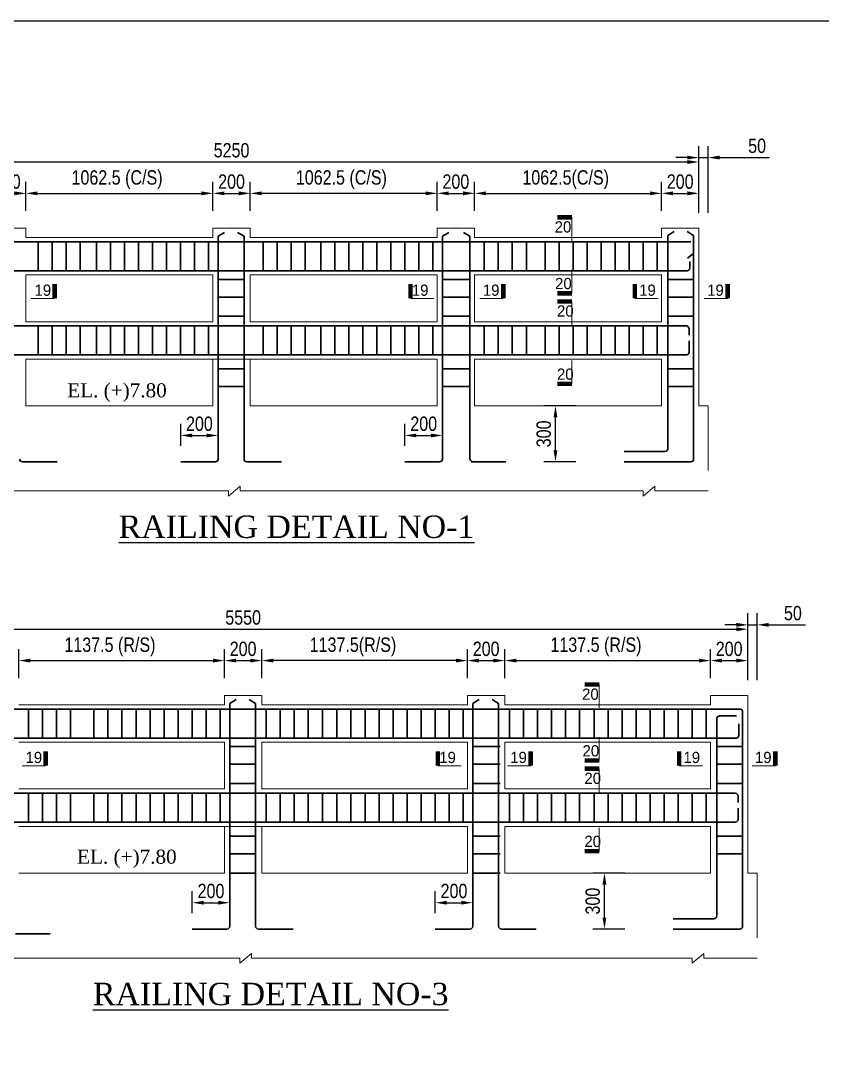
# Model space of a CAD drawing. Extents: x -358915 to 1258323, y -1585493 to -305611.
# Drawn here: x 1110632 to 1116203, y -1475188 to -1467894 of the extents above; entities that cross this region are included whole.
import ezdxf

# ---------------------------------------------------------------- set-up
doc = ezdxf.new("R2010")
doc.units = 0
doc.header["$LTSCALE"] = 300
doc.header["$MEASUREMENT"] = 0
doc.linetypes.add('DASHED', pattern=[0.75, 0.5, -0.25])
doc.layers.get('DEFPOINTS').update_dxf_attribs({"linetype": 'CONTINUOUS'})
doc.layers.add('LINE', color=7, linetype='CONTINUOUS')
doc.layers.add('TEXT', color=10, linetype='CONTINUOUS')
doc.layers.add('ROD', color=1, linetype='CONTINUOUS', lineweight=30)
doc.styles.add('DIM', font='isocp3.shx')
doc.styles.add('SH-T2', font='arial.ttf', dxfattribs={"width": 0.8})
doc.dimstyles.new('dim_50', dxfattribs={"dimtxt": 100, "dimasz": 100, "dimexe": 50, "dimexo": 30, "dimgap": 30, "dimtad": 1, "dimdec": 0, "dimzin": 0, "dimdsep": 46, "dimtxsty": 'DIM', "dimcen": 0.09, "dimclrd": 5, "dimclre": 5, "dimclrt": 7, "dimadec": 0, "dimazin": 0, "dimtfac": 1, "dimtdec": 0, "dimtmove": 0, "dimatfit": 3, "dimfxl": 1, "dimtolj": 1, "dimtzin": 0, "dimarcsym": 1})

# ---------------------------------------------------------------- blocks, each defined once
blk = doc.blocks.new('*D1264')
at = {"layer": 'DEFPOINTS', "color": 0}
for p in [(1110406.7, -1469092.7), (1110406.7, -1469263.9), (1110666.7, -1469263.9)]:
    blk.add_point(p, dxfattribs=at)
at = {"layer": 'LINE', "color": 5, "lineweight": -2}
for p, q in [((1110406.7, -1469213.9), (1110406.7, -1469012.7)), ((1110666.7, -1469213.9), (1110666.7, -1469012.7)), ((1110586.7, -1469092.7), (1110486.7, -1469092.7))]:
    blk.add_line(p, q, dxfattribs=at)
at = {"layer": 'LINE', "color": 5}
for points in [[(1110486.7, -1469079.4), (1110486.7, -1469106), (1110406.7, -1469092.7)], [(1110586.7, -1469079.4), (1110586.7, -1469106), (1110666.7, -1469092.7)]]:
    blk.add_solid(points, dxfattribs=at)
at = {"layer": 'LINE', "color": 7, "insert": (1110536.7, -1469011.7), "char_height": 100, "attachment_point": 5, "style": 'SH-T2'}
blk.add_mtext('\\A1;200', dxfattribs=at)
blk = doc.blocks.new('*D1265')
at = {"layer": 'DEFPOINTS', "color": 0}
for p in [(1113786.7, -1469092.7), (1113526.7, -1469263.9), (1113786.7, -1469263.9)]:
    blk.add_point(p, dxfattribs=at)
at = {"layer": 'LINE', "color": 5, "lineweight": -2}
for p, q in [((1113526.7, -1469213.9), (1113526.7, -1469012.7)), ((1113786.7, -1469213.9), (1113786.7, -1469012.7)), ((1113606.7, -1469092.7), (1113706.7, -1469092.7))]:
    blk.add_line(p, q, dxfattribs=at)
at = {"layer": 'LINE', "color": 5}
for points in [[(1113606.7, -1469079.4), (1113606.7, -1469106), (1113526.7, -1469092.7)], [(1113706.7, -1469079.4), (1113706.7, -1469106), (1113786.7, -1469092.7)]]:
    blk.add_solid(points, dxfattribs=at)
at = {"layer": 'LINE', "color": 7, "insert": (1113656.7, -1469011.7), "char_height": 100, "attachment_point": 5, "style": 'SH-T2'}
blk.add_mtext('\\A1;200', dxfattribs=at)
blk = doc.blocks.new('*D1266')
at = {"layer": 'DEFPOINTS', "color": 0}
for p in [(1115346.7, -1469092.7), (1115086.7, -1469263.9), (1115346.7, -1469263.9)]:
    blk.add_point(p, dxfattribs=at)
at = {"layer": 'LINE', "color": 5, "lineweight": -2}
for p, q in [((1115086.7, -1469213.9), (1115086.7, -1469012.7)), ((1115346.7, -1469213.9), (1115346.7, -1469012.7)), ((1115166.7, -1469092.7), (1115266.7, -1469092.7))]:
    blk.add_line(p, q, dxfattribs=at)
at = {"layer": 'LINE', "color": 5}
for points in [[(1115166.7, -1469079.4), (1115166.7, -1469106), (1115086.7, -1469092.7)], [(1115266.7, -1469079.4), (1115266.7, -1469106), (1115346.7, -1469092.7)]]:
    blk.add_solid(points, dxfattribs=at)
at = {"layer": 'LINE', "color": 7, "insert": (1115216.7, -1469011.7), "char_height": 100, "attachment_point": 5, "style": 'SH-T2'}
blk.add_mtext('\\A1;200', dxfattribs=at)
blk = doc.blocks.new('se')
at = {"layer": 'TEXT', "color": 6, "lineweight": 9, "ltscale": 3}
blk.add_lwpolyline([(0, 0, 20, 20, 0), (0, 64.7, 0, 0, 0)], format="xyseb", dxfattribs=at)
blk.add_lwpolyline([(-104.2, 0), (0, 0)], dxfattribs=at)
blk = doc.blocks.new('*D1271')
at = {"layer": 'DEFPOINTS', "color": 0}
for p in [(1111966.7, -1469092.7), (1110666.7, -1469263.9), (1111966.7, -1469263.9)]:
    blk.add_point(p, dxfattribs=at)
at = {"layer": 'LINE', "color": 5, "lineweight": -2}
for p, q in [((1110666.7, -1469213.9), (1110666.7, -1469012.7)), ((1111966.7, -1469213.9), (1111966.7, -1469012.7)), ((1110746.7, -1469092.7), (1111886.7, -1469092.7))]:
    blk.add_line(p, q, dxfattribs=at)
at = {"layer": 'LINE', "color": 5}
for points in [[(1110746.7, -1469079.4), (1110746.7, -1469106), (1110666.7, -1469092.7)], [(1111886.7, -1469079.4), (1111886.7, -1469106), (1111966.7, -1469092.7)]]:
    blk.add_solid(points, dxfattribs=at)
at = {"layer": 'LINE', "color": 7, "insert": (1111300.4, -1468997.2), "char_height": 100, "attachment_point": 5, "style": 'SH-T2'}
blk.add_mtext('\\A1;1062.5 (C/S)', dxfattribs=at)
blk = doc.blocks.new('*D1272')
at = {"layer": 'DEFPOINTS', "color": 0}
for p in [(1112226.7, -1469092.7), (1111966.7, -1469263.9), (1112226.7, -1469263.9)]:
    blk.add_point(p, dxfattribs=at)
at = {"layer": 'LINE', "color": 5, "lineweight": -2}
for p, q in [((1111966.7, -1469213.9), (1111966.7, -1469012.7)), ((1112226.7, -1469213.9), (1112226.7, -1469012.7)), ((1112046.7, -1469092.7), (1112146.7, -1469092.7))]:
    blk.add_line(p, q, dxfattribs=at)
at = {"layer": 'LINE', "color": 5}
for points in [[(1112046.7, -1469079.4), (1112046.7, -1469106), (1111966.7, -1469092.7)], [(1112146.7, -1469079.4), (1112146.7, -1469106), (1112226.7, -1469092.7)]]:
    blk.add_solid(points, dxfattribs=at)
at = {"layer": 'LINE', "color": 7, "insert": (1112096.7, -1469011.7), "char_height": 100, "attachment_point": 5, "style": 'SH-T2'}
blk.add_mtext('\\A1;200', dxfattribs=at)
blk = doc.blocks.new('*D1273')
at = {"layer": 'DEFPOINTS', "color": 0}
for p in [(1115086.7, -1469092.7), (1113786.7, -1469263.9), (1115086.7, -1469263.9)]:
    blk.add_point(p, dxfattribs=at)
at = {"layer": 'LINE', "color": 5, "lineweight": -2}
for p, q in [((1113786.7, -1469213.9), (1113786.7, -1469012.7)), ((1115086.7, -1469213.9), (1115086.7, -1469012.7)), ((1113866.7, -1469092.7), (1115006.7, -1469092.7))]:
    blk.add_line(p, q, dxfattribs=at)
at = {"layer": 'LINE', "color": 5}
for points in [[(1113866.7, -1469079.4), (1113866.7, -1469106), (1113786.7, -1469092.7)], [(1115006.7, -1469079.4), (1115006.7, -1469106), (1115086.7, -1469092.7)]]:
    blk.add_solid(points, dxfattribs=at)
at = {"layer": 'LINE', "color": 7, "insert": (1114420.4, -1468997.2), "char_height": 100, "attachment_point": 5, "style": 'SH-T2'}
blk.add_mtext('\\A1;1062.5(C/S)', dxfattribs=at)
blk = doc.blocks.new('*D1274')
at = {"layer": 'DEFPOINTS', "color": 0}
for p in [(1112226.7, -1469092.7), (1112226.7, -1469263.9), (1113526.7, -1469263.9)]:
    blk.add_point(p, dxfattribs=at)
at = {"layer": 'LINE', "color": 5, "lineweight": -2}
for p, q in [((1112226.7, -1469213.9), (1112226.7, -1469012.7)), ((1113526.7, -1469213.9), (1113526.7, -1469012.7)), ((1113446.7, -1469092.7), (1112306.7, -1469092.7))]:
    blk.add_line(p, q, dxfattribs=at)
at = {"layer": 'LINE', "color": 5}
for points in [[(1112306.7, -1469079.4), (1112306.7, -1469106), (1112226.7, -1469092.7)], [(1113446.7, -1469079.4), (1113446.7, -1469106), (1113526.7, -1469092.7)]]:
    blk.add_solid(points, dxfattribs=at)
at = {"layer": 'LINE', "color": 7, "insert": (1112860.4, -1468997.2), "char_height": 100, "attachment_point": 5, "style": 'SH-T2'}
blk.add_mtext('\\A1;1062.5 (C/S)', dxfattribs=at)
blk = doc.blocks.new('*D1275')
at = {"layer": 'DEFPOINTS', "color": 0}
for p in [(1115346.7, -1468874.7), (1108846.7, -1468962.7), (1115346.7, -1468962.7)]:
    blk.add_point(p, dxfattribs=at)
at = {"layer": 'LINE', "color": 5, "lineweight": -2}
for p, q in [((1108846.7, -1468912.7), (1108846.7, -1468794.7)), ((1115346.7, -1468912.7), (1115346.7, -1468794.7)), ((1108926.7, -1468874.7), (1115266.7, -1468874.7))]:
    blk.add_line(p, q, dxfattribs=at)
at = {"layer": 'LINE', "color": 5}
for points in [[(1108926.7, -1468861.4), (1108926.7, -1468888), (1108846.7, -1468874.7)], [(1115266.7, -1468861.4), (1115266.7, -1468888), (1115346.7, -1468874.7)]]:
    blk.add_solid(points, dxfattribs=at)
at = {"layer": 'LINE', "color": 7, "insert": (1112096.7, -1468793.7), "char_height": 100, "attachment_point": 5, "style": 'SH-T2'}
blk.add_mtext('\\A1;5250', dxfattribs=at)
blk = doc.blocks.new('*D1277')
at = {"layer": 'DEFPOINTS', "color": 0}
for p in [(1115411.7, -1468844.1), (1115346.7, -1469278.3), (1115411.7, -1469277.8)]:
    blk.add_point(p, dxfattribs=at)
at = {"layer": 'LINE', "color": 5, "lineweight": -2}
for p, q in [((1115346.7, -1469228.3), (1115346.7, -1468764.1)), ((1115411.7, -1469227.8), (1115411.7, -1468764.1)), ((1115266.7, -1468844.1), (1115186.7, -1468844.1)), ((1115346.7, -1468844.1), (1115411.7, -1468844.1)), ((1115491.7, -1468844.1), (1115838.8, -1468844.1))]:
    blk.add_line(p, q, dxfattribs=at)
at = {"layer": 'LINE', "color": 5}
for points in [[(1115266.7, -1468830.7), (1115266.7, -1468857.4), (1115346.7, -1468844.1)], [(1115491.7, -1468830.7), (1115491.7, -1468857.4), (1115411.7, -1468844.1)]]:
    blk.add_solid(points, dxfattribs=at)
at = {"layer": 'LINE', "color": 7, "insert": (1115751.6, -1468763), "char_height": 100, "attachment_point": 5, "style": 'SH-T2'}
blk.add_mtext('\\A1;50', dxfattribs=at)
blk = doc.blocks.new('*D1334')
at = {"layer": 'DEFPOINTS', "color": 0}
for p in [(1114349.3, -1470570.5), (1114542, -1470570.5), (1114542, -1470959.8)]:
    blk.add_point(p, dxfattribs=at)
at = {"layer": 'LINE', "color": 5, "lineweight": -2}
for p, q in [((1114492, -1470570.5), (1114269.3, -1470570.5)), ((1114349.3, -1470879.8), (1114349.3, -1470650.5)), ((1114492, -1470959.8), (1114269.3, -1470959.8))]:
    blk.add_line(p, q, dxfattribs=at)
at = {"layer": 'LINE', "color": 5}
for points in [[(1114336, -1470650.5), (1114362.7, -1470650.5), (1114349.3, -1470570.5)], [(1114336, -1470879.8), (1114362.7, -1470879.8), (1114349.3, -1470959.8)]]:
    blk.add_solid(points, dxfattribs=at)
at = {"layer": 'LINE', "color": 7, "insert": (1114268.2, -1470765.2), "char_height": 100, "attachment_point": 5, "rotation": 90, "style": 'SH-T2'}
blk.add_mtext('\\A1;300', dxfattribs=at)
blk = doc.blocks.new('*D1281')
at = {"layer": 'DEFPOINTS', "color": 0}
for p in [(1113997.2, -1472341.6), (1113737.2, -1472512.7), (1113997.2, -1472512.7)]:
    blk.add_point(p, dxfattribs=at)
at = {"layer": 'LINE', "color": 5, "lineweight": -2}
for p, q in [((1113737.2, -1472462.7), (1113737.2, -1472261.6)), ((1113997.2, -1472462.7), (1113997.2, -1472261.6)), ((1113817.2, -1472341.6), (1113917.2, -1472341.6))]:
    blk.add_line(p, q, dxfattribs=at)
at = {"layer": 'LINE', "color": 5}
for points in [[(1113817.2, -1472328.2), (1113817.2, -1472354.9), (1113737.2, -1472341.6)], [(1113917.2, -1472328.2), (1113917.2, -1472354.9), (1113997.2, -1472341.6)]]:
    blk.add_solid(points, dxfattribs=at)
at = {"layer": 'LINE', "color": 7, "insert": (1113867.2, -1472260.5), "char_height": 100, "attachment_point": 5, "style": 'SH-T2'}
blk.add_mtext('\\A1;200', dxfattribs=at)
blk = doc.blocks.new('*D1282')
at = {"layer": 'DEFPOINTS', "color": 0}
for p in [(1115687.2, -1472341.6), (1115427.2, -1472512.7), (1115687.2, -1472512.7)]:
    blk.add_point(p, dxfattribs=at)
at = {"layer": 'LINE', "color": 5, "lineweight": -2}
for p, q in [((1115427.2, -1472462.7), (1115427.2, -1472261.6)), ((1115687.2, -1472462.7), (1115687.2, -1472261.6)), ((1115507.2, -1472341.6), (1115607.2, -1472341.6))]:
    blk.add_line(p, q, dxfattribs=at)
at = {"layer": 'LINE', "color": 5}
for points in [[(1115507.2, -1472328.2), (1115507.2, -1472354.9), (1115427.2, -1472341.6)], [(1115607.2, -1472328.2), (1115607.2, -1472354.9), (1115687.2, -1472341.6)]]:
    blk.add_solid(points, dxfattribs=at)
at = {"layer": 'LINE', "color": 7, "insert": (1115557.2, -1472260.5), "char_height": 100, "attachment_point": 5, "style": 'SH-T2'}
blk.add_mtext('\\A1;200', dxfattribs=at)
blk = doc.blocks.new('*D1287')
at = {"layer": 'DEFPOINTS', "color": 0}
for p in [(1112047.2, -1472341.6), (1110617.2, -1472512.7), (1112047.2, -1472512.7)]:
    blk.add_point(p, dxfattribs=at)
at = {"layer": 'LINE', "color": 5, "lineweight": -2}
for p, q in [((1110617.2, -1472462.7), (1110617.2, -1472261.6)), ((1112047.2, -1472462.7), (1112047.2, -1472261.6)), ((1110697.2, -1472341.6), (1111967.2, -1472341.6))]:
    blk.add_line(p, q, dxfattribs=at)
at = {"layer": 'LINE', "color": 5}
for points in [[(1110697.2, -1472328.2), (1110697.2, -1472354.9), (1110617.2, -1472341.6)], [(1111967.2, -1472328.2), (1111967.2, -1472354.9), (1112047.2, -1472341.6)]]:
    blk.add_solid(points, dxfattribs=at)
at = {"layer": 'LINE', "color": 7, "insert": (1111251, -1472246), "char_height": 100, "attachment_point": 5, "style": 'SH-T2'}
blk.add_mtext('\\A1;1137.5 (R/S)', dxfattribs=at)
blk = doc.blocks.new('*D1288')
at = {"layer": 'DEFPOINTS', "color": 0}
for p in [(1112307.2, -1472341.6), (1112047.2, -1472512.7), (1112307.2, -1472512.7)]:
    blk.add_point(p, dxfattribs=at)
at = {"layer": 'LINE', "color": 5, "lineweight": -2}
for p, q in [((1112047.2, -1472462.7), (1112047.2, -1472261.6)), ((1112307.2, -1472462.7), (1112307.2, -1472261.6)), ((1112127.2, -1472341.6), (1112227.2, -1472341.6))]:
    blk.add_line(p, q, dxfattribs=at)
at = {"layer": 'LINE', "color": 5}
for points in [[(1112127.2, -1472328.2), (1112127.2, -1472354.9), (1112047.2, -1472341.6)], [(1112227.2, -1472328.2), (1112227.2, -1472354.9), (1112307.2, -1472341.6)]]:
    blk.add_solid(points, dxfattribs=at)
at = {"layer": 'LINE', "color": 7, "insert": (1112177.2, -1472260.5), "char_height": 100, "attachment_point": 5, "style": 'SH-T2'}
blk.add_mtext('\\A1;200', dxfattribs=at)
blk = doc.blocks.new('*D1289')
at = {"layer": 'DEFPOINTS', "color": 0}
for p in [(1115427.2, -1472341.6), (1113997.2, -1472512.7), (1115427.2, -1472512.7)]:
    blk.add_point(p, dxfattribs=at)
at = {"layer": 'LINE', "color": 5, "lineweight": -2}
for p, q in [((1113997.2, -1472462.7), (1113997.2, -1472261.6)), ((1115427.2, -1472462.7), (1115427.2, -1472261.6)), ((1114077.2, -1472341.6), (1115347.2, -1472341.6))]:
    blk.add_line(p, q, dxfattribs=at)
at = {"layer": 'LINE', "color": 5}
for points in [[(1114077.2, -1472328.2), (1114077.2, -1472354.9), (1113997.2, -1472341.6)], [(1115347.2, -1472328.2), (1115347.2, -1472354.9), (1115427.2, -1472341.6)]]:
    blk.add_solid(points, dxfattribs=at)
at = {"layer": 'LINE', "color": 7, "insert": (1114631, -1472246), "char_height": 100, "attachment_point": 5, "style": 'SH-T2'}
blk.add_mtext('\\A1;1137.5 (R/S)', dxfattribs=at)
blk = doc.blocks.new('*D1290')
at = {"layer": 'DEFPOINTS', "color": 0}
for p in [(1112307.2, -1472341.6), (1112307.2, -1472512.7), (1113737.2, -1472512.7)]:
    blk.add_point(p, dxfattribs=at)
at = {"layer": 'LINE', "color": 5, "lineweight": -2}
for p, q in [((1112307.2, -1472462.7), (1112307.2, -1472261.6)), ((1113737.2, -1472462.7), (1113737.2, -1472261.6)), ((1113657.2, -1472341.6), (1112387.2, -1472341.6))]:
    blk.add_line(p, q, dxfattribs=at)
at = {"layer": 'LINE', "color": 5}
for points in [[(1112387.2, -1472328.2), (1112387.2, -1472354.9), (1112307.2, -1472341.6)], [(1113657.2, -1472328.2), (1113657.2, -1472354.9), (1113737.2, -1472341.6)]]:
    blk.add_solid(points, dxfattribs=at)
at = {"layer": 'LINE', "color": 7, "insert": (1112941, -1472246), "char_height": 100, "attachment_point": 5, "style": 'SH-T2'}
blk.add_mtext('\\A1;1137.5(R/S)', dxfattribs=at)
blk = doc.blocks.new('*D1291')
at = {"layer": 'DEFPOINTS', "color": 0}
for p in [(1115687.2, -1472123.6), (1108667.2, -1472211.6), (1115687.2, -1472211.6)]:
    blk.add_point(p, dxfattribs=at)
at = {"layer": 'LINE', "color": 5, "lineweight": -2}
for p, q in [((1108667.2, -1472161.6), (1108667.2, -1472043.6)), ((1115687.2, -1472161.6), (1115687.2, -1472043.6)), ((1108747.2, -1472123.6), (1115607.2, -1472123.6))]:
    blk.add_line(p, q, dxfattribs=at)
at = {"layer": 'LINE', "color": 5}
for points in [[(1108747.2, -1472110.2), (1108747.2, -1472136.9), (1108667.2, -1472123.6)], [(1115607.2, -1472110.2), (1115607.2, -1472136.9), (1115687.2, -1472123.6)]]:
    blk.add_solid(points, dxfattribs=at)
at = {"layer": 'LINE', "color": 7, "insert": (1112177.2, -1472042.5), "char_height": 100, "attachment_point": 5, "style": 'SH-T2'}
blk.add_mtext('\\A1;5550', dxfattribs=at)
blk = doc.blocks.new('*D1293')
at = {"layer": 'DEFPOINTS', "color": 0}
for p in [(1115752.2, -1472092.9), (1115687.2, -1472527.2), (1115752.2, -1472526.7)]:
    blk.add_point(p, dxfattribs=at)
at = {"layer": 'LINE', "color": 5, "lineweight": -2}
for p, q in [((1115687.2, -1472477.2), (1115687.2, -1472012.9)), ((1115752.2, -1472476.7), (1115752.2, -1472012.9)), ((1115607.2, -1472092.9), (1115527.2, -1472092.9)), ((1115687.2, -1472092.9), (1115752.2, -1472092.9)), ((1115832.2, -1472092.9), (1116087.7, -1472092.9))]:
    blk.add_line(p, q, dxfattribs=at)
at = {"layer": 'LINE', "color": 5}
for points in [[(1115607.2, -1472079.6), (1115607.2, -1472106.3), (1115687.2, -1472092.9)], [(1115832.2, -1472079.6), (1115832.2, -1472106.3), (1115752.2, -1472092.9)]]:
    blk.add_solid(points, dxfattribs=at)
at = {"layer": 'LINE', "color": 7, "insert": (1116000.5, -1472011.9), "char_height": 100, "attachment_point": 5, "style": 'SH-T2'}
blk.add_mtext('\\A1;50', dxfattribs=at)
blk = doc.blocks.new('*D1336')
at = {"layer": 'DEFPOINTS', "color": 0}
for p in [(1114689.9, -1473819.3), (1114882.5, -1473819.3), (1114882.5, -1474208.7)]:
    blk.add_point(p, dxfattribs=at)
at = {"layer": 'LINE', "color": 5, "lineweight": -2}
for p, q in [((1114832.5, -1473819.3), (1114609.9, -1473819.3)), ((1114689.9, -1474128.7), (1114689.9, -1473899.3)), ((1114832.5, -1474208.7), (1114609.9, -1474208.7))]:
    blk.add_line(p, q, dxfattribs=at)
at = {"layer": 'LINE', "color": 5}
for points in [[(1114676.5, -1473899.3), (1114703.2, -1473899.3), (1114689.9, -1473819.3)], [(1114676.5, -1474128.7), (1114703.2, -1474128.7), (1114689.9, -1474208.7)]]:
    blk.add_solid(points, dxfattribs=at)
at = {"layer": 'LINE', "color": 7, "insert": (1114608.8, -1474014), "char_height": 100, "attachment_point": 5, "rotation": 90, "style": 'SH-T2'}
blk.add_mtext('\\A1;300', dxfattribs=at)
blk = doc.blocks.new('*D1338')
at = {"layer": 'DEFPOINTS', "color": 0}
for p in [(1112003.4, -1470776.3), (1111742.8, -1470898.3), (1112003.4, -1470898.3)]:
    blk.add_point(p, dxfattribs=at)
at = {"layer": 'LINE', "color": 5, "lineweight": -2}
for p, q in [((1111742.8, -1470848.3), (1111742.8, -1470696.3)), ((1112003.4, -1470848.3), (1112003.4, -1470696.3)), ((1111822.8, -1470776.3), (1111923.4, -1470776.3))]:
    blk.add_line(p, q, dxfattribs=at)
at = {"layer": 'LINE', "color": 5}
for points in [[(1111822.8, -1470762.9), (1111822.8, -1470789.6), (1111742.8, -1470776.3)], [(1111923.4, -1470762.9), (1111923.4, -1470789.6), (1112003.4, -1470776.3)]]:
    blk.add_solid(points, dxfattribs=at)
at = {"layer": 'LINE', "color": 7, "insert": (1111873.1, -1470695.2), "char_height": 100, "attachment_point": 5, "style": 'SH-T2'}
blk.add_mtext('\\A1;200', dxfattribs=at)
blk = doc.blocks.new('*D1339')
at = {"layer": 'DEFPOINTS', "color": 0}
for p in [(1113563.4, -1470776.3), (1113302.8, -1470898.3), (1113563.4, -1470898.3)]:
    blk.add_point(p, dxfattribs=at)
at = {"layer": 'LINE', "color": 5, "lineweight": -2}
for p, q in [((1113302.8, -1470848.3), (1113302.8, -1470696.3)), ((1113563.4, -1470848.3), (1113563.4, -1470696.3)), ((1113382.8, -1470776.3), (1113483.4, -1470776.3))]:
    blk.add_line(p, q, dxfattribs=at)
at = {"layer": 'LINE', "color": 5}
for points in [[(1113382.8, -1470762.9), (1113382.8, -1470789.6), (1113302.8, -1470776.3)], [(1113483.4, -1470762.9), (1113483.4, -1470789.6), (1113563.4, -1470776.3)]]:
    blk.add_solid(points, dxfattribs=at)
at = {"layer": 'LINE', "color": 7, "insert": (1113433.1, -1470695.2), "char_height": 100, "attachment_point": 5, "style": 'SH-T2'}
blk.add_mtext('\\A1;200', dxfattribs=at)
blk = doc.blocks.new('*D1341')
at = {"layer": 'DEFPOINTS', "color": 0}
for p in [(1112084, -1474025.1), (1111823.4, -1474147.2), (1112084, -1474147.2)]:
    blk.add_point(p, dxfattribs=at)
at = {"layer": 'LINE', "color": 5, "lineweight": -2}
for p, q in [((1111823.4, -1474097.2), (1111823.4, -1473945.1)), ((1112084, -1474097.2), (1112084, -1473945.1)), ((1111903.4, -1474025.1), (1112004, -1474025.1))]:
    blk.add_line(p, q, dxfattribs=at)
at = {"layer": 'LINE', "color": 5}
for points in [[(1111903.4, -1474011.8), (1111903.4, -1474038.5), (1111823.4, -1474025.1)], [(1112004, -1474011.8), (1112004, -1474038.5), (1112084, -1474025.1)]]:
    blk.add_solid(points, dxfattribs=at)
at = {"layer": 'LINE', "color": 7, "insert": (1111953.7, -1473944.1), "char_height": 100, "attachment_point": 5, "style": 'SH-T2'}
blk.add_mtext('\\A1;200', dxfattribs=at)
blk = doc.blocks.new('*D1342')
at = {"layer": 'DEFPOINTS', "color": 0}
for p in [(1113774, -1474025.1), (1113513.4, -1474147.2), (1113774, -1474147.2)]:
    blk.add_point(p, dxfattribs=at)
at = {"layer": 'LINE', "color": 5, "lineweight": -2}
for p, q in [((1113513.4, -1474097.2), (1113513.4, -1473945.1)), ((1113774, -1474097.2), (1113774, -1473945.1)), ((1113593.4, -1474025.1), (1113694, -1474025.1))]:
    blk.add_line(p, q, dxfattribs=at)
at = {"layer": 'LINE', "color": 5}
for points in [[(1113593.4, -1474011.8), (1113593.4, -1474038.5), (1113513.4, -1474025.1)], [(1113694, -1474011.8), (1113694, -1474038.5), (1113774, -1474025.1)]]:
    blk.add_solid(points, dxfattribs=at)
at = {"layer": 'LINE', "color": 7, "insert": (1113643.7, -1473944.1), "char_height": 100, "attachment_point": 5, "style": 'SH-T2'}
blk.add_mtext('\\A1;200', dxfattribs=at)

msp = doc.modelspace()

# ---------------------------------------------------------------- linework, layer by layer
at = {"layer": 'LINE', "linetype": 'DASHED', "lineweight": 9, "ltscale": 3}
for p, q in [((1110666.7, -1469335.5), (1110666.7, -1469400.5)), ((1111966.7, -1469335.5), (1111966.7, -1469400.5)), ((1112226.7, -1469335.5), (1112226.7, -1469400.5)), ((1113526.7, -1469335.5), (1113526.7, -1469400.5)), ((1113786.7, -1469335.5), (1113786.7, -1469400.5)), ((1115086.7, -1469335.5), (1115086.7, -1469400.5)), ((1115346.7, -1469335.5), (1115346.7, -1469400.5)), ((1115411.7, -1470570.5), (1115411.7, -1471162.2)), ((1112047.2, -1472584.3), (1112047.2, -1472649.3)), ((1112307.2, -1472584.3), (1112307.2, -1472649.3)), ((1113737.2, -1472584.3), (1113737.2, -1472649.3)), ((1113997.2, -1472584.3), (1113997.2, -1472649.3)), ((1115427.2, -1472584.3), (1115427.2, -1472649.3)), ((1115687.2, -1472584.3), (1115687.2, -1472649.3)), ((1115752.2, -1473819.3), (1115752.2, -1474411))]:
    msp.add_line(p, q, dxfattribs=at)
at = {"layer": 'LINE', "lineweight": 9}
for p, q in [((1110666.7, -1469400.5), (1111966.7, -1469400.5)), ((1112226.7, -1469400.5), (1113526.7, -1469400.5)), ((1115086.7, -1469400.5), (1113786.7, -1469400.5)), ((1115346.7, -1469400.5), (1115346.7, -1470570.5)), ((1110666.7, -1469660.5), (1111966.7, -1469660.5)), ((1110666.7, -1469660.5), (1110666.7, -1469985.5)), ((1111966.7, -1469660.5), (1111966.7, -1469985.5)), ((1112226.7, -1469660.5), (1113526.7, -1469660.5)), ((1112226.7, -1469660.5), (1112226.7, -1469985.5)), ((1113526.7, -1469660.5), (1113526.7, -1469985.5)), ((1113786.7, -1469660.5), (1113786.7, -1469985.5)), ((1115086.7, -1469660.5), (1113786.7, -1469660.5)), ((1115086.7, -1469660.5), (1115086.7, -1469985.5)), ((1110666.7, -1469985.5), (1111966.7, -1469985.5)), ((1112226.7, -1469985.5), (1113526.7, -1469985.5)), ((1113786.7, -1469985.5), (1113972.4, -1469985.5)), ((1115086.7, -1469985.5), (1113786.7, -1469985.5)), ((1110666.7, -1470245.5), (1113526.7, -1470245.5)), ((1110666.7, -1470245.5), (1110666.7, -1470570.5)), ((1111966.7, -1470570.5), (1111966.7, -1470245.5)), ((1112226.7, -1470570.5), (1112226.7, -1470245.5)), ((1113526.7, -1470245.5), (1113526.7, -1470570.5)), ((1113786.7, -1470245.5), (1113972.4, -1470245.5)), ((1113786.7, -1470245.5), (1113786.7, -1470570.5)), ((1115086.7, -1470245.5), (1113786.7, -1470245.5)), ((1115086.7, -1470245.5), (1115086.7, -1470570.5)), ((1110666.7, -1470570.5), (1111966.7, -1470570.5)), ((1112226.7, -1470570.5), (1113526.7, -1470570.5)), ((1113786.7, -1470570.5), (1115086.7, -1470570.5)), ((1112074.8, -1471197.3), (1112155.8, -1471129.6)), ((1112074.8, -1471162.2), (1112074.8, -1471197.3)), ((1112155.8, -1471129.6), (1112155.8, -1471162.2)), ((1114960.3, -1471197.3), (1115041.3, -1471129.6)), ((1114960.3, -1471162.2), (1114960.3, -1471197.3)), ((1115041.3, -1471129.6), (1115041.3, -1471162.2)), ((1110617.2, -1472649.3), (1112047.2, -1472649.3)), ((1112307.2, -1472649.3), (1113737.2, -1472649.3)), ((1115427.2, -1472649.3), (1113997.2, -1472649.3)), ((1115687.2, -1472649.3), (1115687.2, -1473819.3)), ((1110617.2, -1472909.3), (1112047.2, -1472909.3)), ((1112047.2, -1472909.3), (1112047.2, -1473234.3)), ((1112307.2, -1472909.3), (1113737.2, -1472909.3)), ((1112307.2, -1472909.3), (1112307.2, -1473234.3)), ((1113737.2, -1472909.3), (1113737.2, -1473234.3)), ((1113997.2, -1472909.3), (1113997.2, -1473234.3)), ((1115427.2, -1472909.3), (1113997.2, -1472909.3)), ((1115427.2, -1472909.3), (1115427.2, -1473234.3)), ((1110617.2, -1473234.3), (1112047.2, -1473234.3)), ((1112307.2, -1473234.3), (1113737.2, -1473234.3)), ((1113997.2, -1473234.3), (1114183, -1473234.3)), ((1115427.2, -1473234.3), (1113997.2, -1473234.3)), ((1110617.2, -1473494.3), (1113737.2, -1473494.3)), ((1112047.2, -1473819.3), (1112047.2, -1473494.3)), ((1112307.2, -1473819.3), (1112307.2, -1473494.3)), ((1113737.2, -1473494.3), (1113737.2, -1473819.3)), ((1113997.2, -1473494.3), (1114183, -1473494.3)), ((1113997.2, -1473494.3), (1113997.2, -1473819.3)), ((1115427.2, -1473494.3), (1113997.2, -1473494.3)), ((1115427.2, -1473494.3), (1115427.2, -1473819.3)), ((1110617.2, -1473819.3), (1112047.2, -1473819.3)), ((1112307.2, -1473819.3), (1113737.2, -1473819.3)), ((1113997.2, -1473819.3), (1115427.2, -1473819.3)), ((1112155.4, -1474446.1), (1112236.4, -1474378.5)), ((1112155.4, -1474411), (1112155.4, -1474446.1)), ((1112236.4, -1474378.5), (1112236.4, -1474411)), ((1115300.9, -1474446.1), (1115381.9, -1474378.5)), ((1115300.9, -1474411), (1115300.9, -1474446.1)), ((1115381.9, -1474378.5), (1115381.9, -1474411))]:
    msp.add_line(p, q, dxfattribs=at)
at = {"layer": 'LINE', "lineweight": 15}
for p, q in [((1109823.9, -1471162.2), (1112074.8, -1471162.2)), ((1114960.3, -1471162.2), (1112155.8, -1471162.2)), ((1112169.3, -1471162.2), (1113130.7, -1471162.2)), ((1115041.3, -1471162.2), (1115411.7, -1471162.2)), ((1109774.4, -1474411), (1112155.4, -1474411)), ((1115300.9, -1474411), (1112236.4, -1474411)), ((1112249.8, -1474411), (1113341.2, -1474411)), ((1115381.9, -1474411), (1115752.2, -1474411))]:
    msp.add_line(p, q, dxfattribs=at)
at = {"layer": 'LINE'}
msp.add_lwpolyline([(1123899.8, -1488297), (1095047.5, -1488297), (1095047.5, -1467894.3), (1123899.8, -1467894.3)], close=True, dxfattribs=at)
at = {"layer": 'LINE', "linetype": 'DASHED', "lineweight": 9, "ltscale": 3}
for points in [[(1110406.7, -1469335.5), (1110666.7, -1469335.5)], [(1111966.7, -1469335.5), (1112226.7, -1469335.5)], [(1113526.7, -1469335.5), (1113786.7, -1469335.5)], [(1115086.7, -1469335.5), (1115346.7, -1469335.5)], [(1115346.7, -1470570.5), (1115411.7, -1470570.5)], [(1112047.2, -1472584.3), (1112307.2, -1472584.3)], [(1113737.2, -1472584.3), (1113997.2, -1472584.3)], [(1115427.2, -1472584.3), (1115687.2, -1472584.3)], [(1115687.2, -1473819.3), (1115752.2, -1473819.3)]]:
    msp.add_lwpolyline(points, dxfattribs=at)
at = {"layer": 'LINE', "linetype": 'DASHED', "lineweight": 9, "ltscale": 200}
for points in [[(1111787.2, -1473819.3), (1112047.2, -1473819.3)], [(1113347.2, -1473819.3), (1113607.2, -1473819.3)], [(1114907.2, -1473819.3), (1115167.2, -1473819.3)]]:
    msp.add_lwpolyline(points, dxfattribs=at)
at = {"layer": 'ROD'}
for p, q in [((1108883.4, -1469429.9), (1113682.7, -1469429.9)), ((1110750.9, -1469631), (1110750.9, -1469429.9)), ((1110848.4, -1469631), (1110848.4, -1469429.9)), ((1110945.9, -1469631), (1110945.9, -1469429.9)), ((1111043.4, -1469631), (1111043.4, -1469429.9)), ((1111156.8, -1469631), (1111156.8, -1469429.9)), ((1111254.3, -1469631), (1111254.3, -1469429.9)), ((1111351.8, -1469631), (1111351.8, -1469429.9)), ((1111449.3, -1469631), (1111449.3, -1469429.9)), ((1111546.8, -1469631), (1111546.8, -1469429.9)), ((1111644.3, -1469631), (1111644.3, -1469429.9)), ((1111741.8, -1469631), (1111741.8, -1469429.9)), ((1111839.3, -1469631), (1111839.3, -1469429.9)), ((1111936.8, -1469631), (1111936.8, -1469429.9)), ((1112003.4, -1470940.3), (1112003.4, -1469390.9)), ((1112003.4, -1469390.9), (1112003.4, -1469482.2)), ((1112183.3, -1469390.9), (1112183.3, -1470940.3)), ((1112317, -1469631), (1112317, -1469429.9)), ((1112414.5, -1469631), (1112414.5, -1469429.9)), ((1112512, -1469631), (1112512, -1469429.9)), ((1112609.5, -1469631), (1112609.5, -1469429.9)), ((1112716.8, -1469631), (1112716.8, -1469429.9)), ((1112814.3, -1469631), (1112814.3, -1469429.9)), ((1112911.8, -1469631), (1112911.8, -1469429.9)), ((1113009.3, -1469631), (1113009.3, -1469429.9)), ((1113106.8, -1469631), (1113106.8, -1469429.9)), ((1113204.3, -1469631), (1113204.3, -1469429.9)), ((1113301.8, -1469631), (1113301.8, -1469429.9)), ((1113399.3, -1469631), (1113399.3, -1469429.9)), ((1113496.8, -1469631), (1113496.8, -1469429.9)), ((1113563.4, -1470940.3), (1113563.4, -1469390.9)), ((1113563.4, -1469390.9), (1113563.4, -1469482.2)), ((1113656.7, -1469429.9), (1113972.4, -1469429.9)), ((1115290.4, -1469429.9), (1113656.7, -1469429.9)), ((1113754.2, -1469390.9), (1113754.2, -1470940.3)), ((1113854.3, -1469631), (1113854.3, -1469429.9)), ((1113951.8, -1469631), (1113951.8, -1469429.9)), ((1114049.3, -1469631), (1114049.3, -1469429.9)), ((1114146.8, -1469631), (1114146.8, -1469429.9)), ((1114276.8, -1469631), (1114276.8, -1469429.9)), ((1114374.3, -1469631), (1114374.3, -1469429.9)), ((1114471.8, -1469631), (1114471.8, -1469429.9)), ((1114569.3, -1469631), (1114569.3, -1469429.9)), ((1114666.8, -1469631), (1114666.8, -1469429.9)), ((1114764.3, -1469631), (1114764.3, -1469429.9)), ((1114861.8, -1469631), (1114861.8, -1469429.9)), ((1114959.3, -1469631), (1114959.3, -1469429.9)), ((1115056.8, -1469631), (1115056.8, -1469429.9)), ((1115130.1, -1469385), (1115130.1, -1470868.5)), ((1115309.9, -1469576.8), (1115309.9, -1469449.4)), ((1115309.9, -1470940.3), (1115309.9, -1469471.8)), ((1115283.9, -1469611.5), (1115283.9, -1469566.4)), ((1108909.5, -1469631), (1113682.7, -1469631)), ((1113656.7, -1469631), (1113972.4, -1469631)), ((1115264.4, -1469631), (1113656.7, -1469631)), ((1112003.4, -1469690.7), (1112122.7, -1469690.7)), ((1112070.7, -1469690.7), (1112183.3, -1469690.7)), ((1113563.4, -1469690.7), (1113656.7, -1469690.7)), ((1113630.7, -1469690.7), (1113754.2, -1469690.7)), ((1115309.9, -1469690.7), (1115130.1, -1469690.7)), ((1112003.4, -1469813.8), (1112122.7, -1469813.8)), ((1112070.7, -1469813.8), (1112183.3, -1469813.8)), ((1113563.4, -1469813.8), (1113656.7, -1469813.8)), ((1113630.7, -1469813.8), (1113754.2, -1469813.8)), ((1115309.9, -1469813.8), (1115130.1, -1469813.8)), ((1112003.4, -1469947.3), (1112122.7, -1469947.3)), ((1112070.7, -1469947.3), (1112183.3, -1469947.3)), ((1113563.4, -1469947.3), (1113656.7, -1469947.3)), ((1113630.7, -1469947.3), (1113754.2, -1469947.3)), ((1115309.9, -1469947.3), (1115130.1, -1469947.3)), ((1108933.9, -1470014.9), (1113526.7, -1470014.9)), ((1110750.9, -1470216), (1110750.9, -1470014.9)), ((1110848.4, -1470216), (1110848.4, -1470014.9)), ((1110945.9, -1470216), (1110945.9, -1470014.9)), ((1111043.4, -1470216), (1111043.4, -1470014.9)), ((1111156.8, -1470216), (1111156.8, -1470014.9)), ((1111254.3, -1470216), (1111254.3, -1470014.9)), ((1111351.8, -1470216), (1111351.8, -1470014.9)), ((1111449.3, -1470216), (1111449.3, -1470014.9)), ((1111546.8, -1470216), (1111546.8, -1470014.9)), ((1111644.3, -1470216), (1111644.3, -1470014.9)), ((1111741.8, -1470216), (1111741.8, -1470014.9)), ((1111839.3, -1470216), (1111839.3, -1470014.9)), ((1111936.8, -1470216), (1111936.8, -1470014.9)), ((1112317, -1470216), (1112317, -1470014.9)), ((1112414.5, -1470216), (1112414.5, -1470014.9)), ((1112512, -1470216), (1112512, -1470014.9)), ((1112609.5, -1470216), (1112609.5, -1470014.9)), ((1112716.8, -1470216), (1112716.8, -1470014.9)), ((1112814.3, -1470216), (1112814.3, -1470014.9)), ((1112911.8, -1470216), (1112911.8, -1470014.9)), ((1113009.3, -1470216), (1113009.3, -1470014.9)), ((1113106.8, -1470216), (1113106.8, -1470014.9)), ((1113130.7, -1470014.9), (1113972.4, -1470014.9)), ((1115259.4, -1470014.9), (1113130.7, -1470014.9)), ((1113204.3, -1470216), (1113204.3, -1470014.9)), ((1113301.8, -1470216), (1113301.8, -1470014.9)), ((1113399.3, -1470216), (1113399.3, -1470014.9)), ((1113496.8, -1470216), (1113496.8, -1470014.9)), ((1113854.3, -1470216), (1113854.3, -1470014.9)), ((1113951.8, -1470216), (1113951.8, -1470014.9)), ((1114049.3, -1470216), (1114049.3, -1470014.9)), ((1114146.8, -1470216), (1114146.8, -1470014.9)), ((1114276.8, -1470216), (1114276.8, -1470014.9)), ((1114374.3, -1470216), (1114374.3, -1470014.9)), ((1114471.8, -1470216), (1114471.8, -1470014.9)), ((1114569.3, -1470216), (1114569.3, -1470014.9)), ((1114666.8, -1470216), (1114666.8, -1470014.9)), ((1114764.3, -1470216), (1114764.3, -1470014.9)), ((1114861.8, -1470216), (1114861.8, -1470014.9)), ((1114959.3, -1470216), (1114959.3, -1470014.9)), ((1115056.8, -1470216), (1115056.8, -1470014.9)), ((1115278.9, -1470034.4), (1115278.9, -1470078.4)), ((1115278.9, -1470117.6), (1115278.9, -1470196.5)), ((1108933.9, -1470216), (1113526.7, -1470216)), ((1113130.7, -1470216), (1113972.4, -1470216)), ((1115259.4, -1470216), (1113130.7, -1470216)), ((1112003.4, -1470313.8), (1112122.7, -1470313.8)), ((1112070.7, -1470313.8), (1112183.3, -1470313.8)), ((1113563.4, -1470313.8), (1113656.7, -1470313.8)), ((1113630.7, -1470313.8), (1113754.2, -1470313.8)), ((1115309.9, -1470313.8), (1115130.1, -1470313.8)), ((1112003.4, -1470436.9), (1112122.7, -1470436.9)), ((1112070.7, -1470436.9), (1112183.3, -1470436.9)), ((1113563.4, -1470436.9), (1113656.7, -1470436.9)), ((1113630.7, -1470436.9), (1113754.2, -1470436.9)), ((1115309.9, -1470436.9), (1115130.1, -1470436.9)), ((1115110.6, -1470888), (1114827, -1470888)), ((1110883.9, -1470959.8), (1110642.8, -1470959.8)), ((1111742.8, -1470959.8), (1111983.9, -1470959.8)), ((1112443.9, -1470959.8), (1112202.8, -1470959.8)), ((1113302.8, -1470959.8), (1113543.9, -1470959.8)), ((1114003.9, -1470959.8), (1113762.8, -1470959.8)), ((1115290.4, -1470959.8), (1114827, -1470959.8)), ((1112084, -1474189.2), (1112084, -1472639.7)), ((1112263.8, -1472639.7), (1112263.8, -1474189.2)), ((1113774, -1474189.2), (1113774, -1472639.7)), ((1113953.8, -1472639.7), (1113953.8, -1474189.2)), ((1108704, -1472678.8), (1113893.2, -1472678.8)), ((1110684.8, -1472879.9), (1110684.8, -1472678.8)), ((1110782.3, -1472879.9), (1110782.3, -1472678.8)), ((1110879.8, -1472879.9), (1110879.8, -1472678.8)), ((1110977.3, -1472879.9), (1110977.3, -1472678.8)), ((1111139.8, -1472879.9), (1111139.8, -1472678.8)), ((1111237.3, -1472879.9), (1111237.3, -1472678.8)), ((1111334.8, -1472879.9), (1111334.8, -1472678.8)), ((1111432.3, -1472879.9), (1111432.3, -1472678.8)), ((1111529.8, -1472879.9), (1111529.8, -1472678.8)), ((1111627.3, -1472879.9), (1111627.3, -1472678.8)), ((1111724.8, -1472879.9), (1111724.8, -1472678.8)), ((1111822.3, -1472879.9), (1111822.3, -1472678.8)), ((1111919.8, -1472879.9), (1111919.8, -1472678.8)), ((1112017.3, -1472879.9), (1112017.3, -1472678.8)), ((1112338.1, -1472879.9), (1112338.1, -1472678.8)), ((1112435.6, -1472879.9), (1112435.6, -1472678.8)), ((1112533.1, -1472879.9), (1112533.1, -1472678.8)), ((1112630.6, -1472879.9), (1112630.6, -1472678.8)), ((1112728.1, -1472879.9), (1112728.1, -1472678.8)), ((1112829.8, -1472879.9), (1112829.8, -1472678.8)), ((1112927.3, -1472879.9), (1112927.3, -1472678.8)), ((1113024.8, -1472879.9), (1113024.8, -1472678.8)), ((1113122.3, -1472879.9), (1113122.3, -1472678.8)), ((1113219.8, -1472879.9), (1113219.8, -1472678.8)), ((1113317.3, -1472879.9), (1113317.3, -1472678.8)), ((1113414.8, -1472879.9), (1113414.8, -1472678.8)), ((1113512.3, -1472879.9), (1113512.3, -1472678.8)), ((1113609.8, -1472879.9), (1113609.8, -1472678.8)), ((1113707.3, -1472879.9), (1113707.3, -1472678.8)), ((1113867.2, -1472678.8), (1114183, -1472678.8)), ((1115631, -1472678.8), (1113867.2, -1472678.8)), ((1114029.1, -1472879.9), (1114029.1, -1472678.8)), ((1114126.6, -1472879.9), (1114126.6, -1472678.8)), ((1114224.1, -1472879.9), (1114224.1, -1472678.8)), ((1114321.6, -1472879.9), (1114321.6, -1472678.8)), ((1114419.1, -1472879.9), (1114419.1, -1472678.8)), ((1114516.6, -1472879.9), (1114516.6, -1472678.8)), ((1114617.3, -1472879.9), (1114617.3, -1472678.8)), ((1114714.8, -1472879.9), (1114714.8, -1472678.8)), ((1114812.3, -1472879.9), (1114812.3, -1472678.8)), ((1114909.8, -1472879.9), (1114909.8, -1472678.8)), ((1115007.3, -1472879.9), (1115007.3, -1472678.8)), ((1115104.8, -1472879.9), (1115104.8, -1472678.8)), ((1115202.3, -1472879.9), (1115202.3, -1472678.8)), ((1115299.8, -1472879.9), (1115299.8, -1472678.8)), ((1115397.3, -1472879.9), (1115397.3, -1472678.8)), ((1115490.1, -1472726.8), (1115609.3, -1472726.8)), ((1115496.5, -1472678.8), (1115631, -1472678.8)), ((1115496.5, -1472678.8), (1115631, -1472678.8)), ((1115650.5, -1472825.7), (1115650.5, -1472698.3)), ((1115650.5, -1474189.2), (1115650.5, -1472720.6)), ((1115470.6, -1472746.3), (1115470.6, -1474117.3)), ((1115624.5, -1472860.4), (1115624.5, -1472780.4)), ((1108730, -1472879.9), (1113893.2, -1472879.9)), ((1113867.2, -1472879.9), (1114183, -1472879.9)), ((1115605, -1472879.9), (1113867.2, -1472879.9)), ((1112084, -1472939.6), (1112203.2, -1472939.6)), ((1112151.2, -1472939.6), (1112263.8, -1472939.6)), ((1113774, -1472939.6), (1113867.2, -1472939.6)), ((1113841.2, -1472939.6), (1113964.7, -1472939.6)), ((1115650.5, -1472939.6), (1115470.6, -1472939.6)), ((1112084, -1473062.7), (1112203.2, -1473062.7)), ((1112151.2, -1473062.7), (1112263.8, -1473062.7)), ((1113774, -1473062.7), (1113964.7, -1473062.7)), ((1115650.5, -1473062.7), (1115470.6, -1473062.7)), ((1112084, -1473196.1), (1112203.2, -1473196.1)), ((1112151.2, -1473196.1), (1112263.8, -1473196.1)), ((1113774, -1473196.1), (1113867.2, -1473196.1)), ((1113841.2, -1473196.1), (1113964.7, -1473196.1)), ((1115650.5, -1473196.1), (1115470.6, -1473196.1)), ((1108754.5, -1473263.8), (1113737.2, -1473263.8)), ((1110684.8, -1473464.9), (1110684.8, -1473263.8)), ((1110782.3, -1473464.9), (1110782.3, -1473263.8)), ((1110879.8, -1473464.9), (1110879.8, -1473263.8)), ((1110977.3, -1473464.9), (1110977.3, -1473263.8)), ((1111139.8, -1473464.9), (1111139.8, -1473263.8)), ((1111237.3, -1473464.9), (1111237.3, -1473263.8)), ((1111334.8, -1473464.9), (1111334.8, -1473263.8)), ((1111432.3, -1473464.9), (1111432.3, -1473263.8)), ((1111529.8, -1473464.9), (1111529.8, -1473263.8)), ((1111627.3, -1473464.9), (1111627.3, -1473263.8)), ((1111724.8, -1473464.9), (1111724.8, -1473263.8)), ((1111822.3, -1473464.9), (1111822.3, -1473263.8)), ((1111919.8, -1473464.9), (1111919.8, -1473263.8)), ((1112017.3, -1473464.9), (1112017.3, -1473263.8)), ((1112338.1, -1473464.9), (1112338.1, -1473263.8)), ((1112435.6, -1473464.9), (1112435.6, -1473263.8)), ((1112533.1, -1473464.9), (1112533.1, -1473263.8)), ((1112630.6, -1473464.9), (1112630.6, -1473263.8)), ((1112728.1, -1473464.9), (1112728.1, -1473263.8)), ((1112829.8, -1473464.9), (1112829.8, -1473263.8)), ((1112927.3, -1473464.9), (1112927.3, -1473263.8)), ((1113024.8, -1473464.9), (1113024.8, -1473263.8)), ((1113122.3, -1473464.9), (1113122.3, -1473263.8)), ((1113219.8, -1473464.9), (1113219.8, -1473263.8)), ((1113317.3, -1473464.9), (1113317.3, -1473263.8)), ((1113341.2, -1473263.8), (1114183, -1473263.8)), ((1115600, -1473263.8), (1113341.2, -1473263.8)), ((1113414.8, -1473464.9), (1113414.8, -1473263.8)), ((1113512.3, -1473464.9), (1113512.3, -1473263.8)), ((1113609.8, -1473464.9), (1113609.8, -1473263.8)), ((1113707.3, -1473464.9), (1113707.3, -1473263.8)), ((1114029.1, -1473464.9), (1114029.1, -1473263.8)), ((1114126.6, -1473464.9), (1114126.6, -1473263.8)), ((1114224.1, -1473464.9), (1114224.1, -1473263.8)), ((1114321.6, -1473464.9), (1114321.6, -1473263.8)), ((1114419.1, -1473464.9), (1114419.1, -1473263.8)), ((1114516.6, -1473464.9), (1114516.6, -1473263.8)), ((1114617.3, -1473464.9), (1114617.3, -1473263.8)), ((1114714.8, -1473464.9), (1114714.8, -1473263.8)), ((1114812.3, -1473464.9), (1114812.3, -1473263.8)), ((1114909.8, -1473464.9), (1114909.8, -1473263.8)), ((1115007.3, -1473464.9), (1115007.3, -1473263.8)), ((1115104.8, -1473464.9), (1115104.8, -1473263.8)), ((1115202.3, -1473464.9), (1115202.3, -1473263.8)), ((1115299.8, -1473464.9), (1115299.8, -1473263.8)), ((1115397.3, -1473464.9), (1115397.3, -1473263.8)), ((1115619.5, -1473283.3), (1115619.5, -1473327.3)), ((1115619.5, -1473366.5), (1115619.5, -1473445.4)), ((1108754.5, -1473464.9), (1113737.2, -1473464.9)), ((1113341.2, -1473464.9), (1114183, -1473464.9)), ((1115600, -1473464.9), (1113341.2, -1473464.9)), ((1112084, -1473562.7), (1112203.2, -1473562.7)), ((1112151.2, -1473562.7), (1112263.8, -1473562.7)), ((1113774, -1473562.7), (1113867.2, -1473562.7)), ((1113841.2, -1473562.7), (1113964.7, -1473562.7)), ((1115650.5, -1473562.7), (1115470.6, -1473562.7)), ((1112084, -1473685.7), (1112203.2, -1473685.7)), ((1112151.2, -1473685.7), (1112263.8, -1473685.7)), ((1113774, -1473685.7), (1113867.2, -1473685.7)), ((1113841.2, -1473685.7), (1113964.7, -1473685.7)), ((1115650.5, -1473685.7), (1115470.6, -1473685.7)), ((1112084, -1473819.2), (1112203.2, -1473819.2)), ((1112151.2, -1473819.2), (1112263.8, -1473819.2)), ((1113774, -1473819.2), (1113867.2, -1473819.2)), ((1113841.2, -1473819.2), (1113964.7, -1473819.2)), ((1115451.1, -1474136.8), (1115167.6, -1474136.8)), ((1110834.4, -1474241.2), (1110593.3, -1474241.2)), ((1111823.4, -1474208.7), (1112064.5, -1474208.7)), ((1112524.4, -1474208.7), (1112283.3, -1474208.7)), ((1113513.4, -1474208.7), (1113754.5, -1474208.7)), ((1114214.4, -1474208.7), (1113973.3, -1474208.7)), ((1115631, -1474208.7), (1115167.6, -1474208.7))]:
    msp.add_line(p, q, dxfattribs=at)
for points in [[(1112003.4, -1469390.9), (1112047.8, -1469364.1)], [(1112183.3, -1469390.9), (1112138.9, -1469364.1)], [(1113563.4, -1469390.9), (1113607.8, -1469364.1)], [(1113754.2, -1469390.9), (1113709.8, -1469364.1)], [(1115130.1, -1469385), (1115174.4, -1469358.2)], [(1115309.9, -1469385), (1115265.5, -1469358.2)], [(1115309.9, -1469385), (1115309.9, -1469511.3), (1115267.8, -1469543.8)], [(1112084, -1472639.7), (1112128.4, -1472612.9)], [(1112263.8, -1472639.7), (1112219.5, -1472612.9)], [(1113774, -1472639.7), (1113818.4, -1472612.9)], [(1113953.8, -1472639.7), (1113909.5, -1472612.9)]]:
    msp.add_lwpolyline(points, dxfattribs=at)
for centre, radius, start, end in [((1115264.4, -1469611.5), 19.5, 270, 0), ((1115259.4, -1470034.4), 19.5, 0, 90), ((1115259.4, -1470196.5), 19.5, 270, 0), ((1115110.6, -1470868.5), 19.5, 270, 0), ((1110642.8, -1470940.3), 19.5, 180, 270), ((1111983.9, -1470940.3), 19.5, 270, 0), ((1112202.8, -1470940.3), 19.5, 180, 270), ((1113543.9, -1470940.3), 19.5, 270, 0), ((1113781.4, -1470931.2), 28.7, 198.64923, 272.20119), ((1115290.4, -1470940.3), 19.5, 270, 0), ((1115490.1, -1472746.3), 19.5, 90, 180), ((1115631, -1472698.3), 19.5, 0, 90), ((1115631, -1472698.3), 19.5, 0, 90), ((1115605, -1472860.4), 19.5, 270, 0), ((1115600, -1473283.3), 19.5, 0, 90), ((1115600, -1473445.4), 19.5, 270, 0), ((1115451.1, -1474117.3), 19.5, 270, 0), ((1112064.5, -1474189.2), 19.5, 270, 0), ((1112283.3, -1474189.2), 19.5, 180, 270), ((1113754.5, -1474189.2), 19.5, 270, 0), ((1113973.3, -1474189.2), 19.5, 180, 270), ((1115631, -1474189.2), 19.5, 270, 0)]:
    msp.add_arc(centre, radius, start, end, dxfattribs=at)

# ---------------------------------------------------------------- block references
at = {"layer": 'TEXT', "linetype": 'DASHED', "lineweight": 9, "zscale": 1.56, "rotation": 90}
for p, xscale, yscale in [((1114463.2, -1469259.5), 1.560000000015134, 1.560000000015134), ((1114463.2, -1469787.6), -1.560000000015134, 1.560000000015134), ((1114463.2, -1469844.5), 1.560000000015134, 1.560000000015134), ((1114463.2, -1470417.7), -1.560000000015134, 1.560000000015134), ((1114653.9, -1472508.3), 1.560000000015123, 1.560000000015123), ((1114653.9, -1473036.4), -1.560000000015123, 1.560000000015123), ((1114653.9, -1473093.3), 1.560000000015123, 1.560000000015123), ((1114653.9, -1473666.6), -1.560000000015123, 1.560000000015123)]:
    msp.add_blockref('se', p, dxfattribs=dict(at, xscale=xscale, yscale=yscale))
at = {"layer": 'TEXT', "linetype": 'DASHED', "lineweight": 9, "zscale": 1.56}
for p, xscale, yscale in [((1110866.5, -1469823.4), 1.559999999939464, 1.560000000015134), ((1113340.9, -1469823.4), -1.559999999939464, 1.560000000015134), ((1113986.5, -1469823.4), 1.559999999939464, 1.560000000015134), ((1114900.9, -1469823.4), -1.559999999939464, 1.560000000015134), ((1115546.5, -1469823.4), 1.559999999939464, 1.560000000015134), ((1110803.9, -1473072.3), 1.559999999939464, 1.560000000015123), ((1113531.6, -1473072.3), -1.559999999939464, 1.560000000015123), ((1114177.2, -1473072.3), 1.559999999939464, 1.560000000015123), ((1115209, -1473072.3), -1.559999999939464, 1.560000000015123), ((1115878.8, -1473072.3), 1.559999999939464, 1.560000000015123)]:
    msp.add_blockref('se', p, dxfattribs=dict(at, xscale=xscale, yscale=yscale))

# ---------------------------------------------------------------- texts
at = {"layer": 'LINE', "color": 4, "char_height": 97.5, "attachment_point": 5}
for s, insert in [('{\\fTimes New Roman|b0|i0|c0|p18;\\C0;EL. (+)7.80}', (1111300, -1470478.4)), ('{\\fTimes New Roman Baltic|b0|i0|c0|p18;\\C0;EL. (+)7.80}', (1111368.7, -1473720.9))]:
    msp.add_mtext(s, dxfattribs=dict(at, insert=insert))
at = {"layer": 'TEXT', "char_height": 78, "attachment_point": 5}
for s, insert in [('20 ', (1114401.6, -1469326.6)), ('19 ', (1110784.2, -1469766.7)), ('19 ', (1113407.9, -1469766.7)), ('19 ', (1113901.8, -1469766.7)), ('20 ', (1114404.6, -1469720.4)), ('19 ', (1114988.8, -1469766.7)), ('19 ', (1115461.8, -1469766.7)), ('20 ', (1114417.7, -1469911.6)), ('20 ', (1114417.7, -1470350.5)), ('20 ', (1114592.3, -1472575.5)), ('20 ', (1114595.3, -1472969.2)), ('19 ', (1110721.5, -1473015.5)), ('19 ', (1113598.6, -1473015.5)), ('19 ', (1114092.5, -1473015.5)), ('19 ', (1115297, -1473015.5)), ('19 ', (1115794.2, -1473015.5)), ('20 ', (1114608.4, -1473160.5)), ('20 ', (1114608.4, -1473599.4))]:
    msp.add_mtext(s, dxfattribs=dict(at, insert=insert))
at = {"layer": 'TEXT', "color": 4, "char_height": 97.5, "attachment_point": 4, "line_spacing_factor": 0.64}
for s, insert, width in [('{\\fTimes New Roman|b0|i0|c0|p18;\\H1.6x;\\L\\C6;RAILING DETAIL NO-1 }', (1111311.7, -1471411.9), 2573.477), ('{\\fTimes New Roman|b0|i0|c0|p18;\\H1.6x;\\L\\C6;RAILING DETAIL NO-3 }', (1111132.2, -1474660.7), 3014.326)]:
    msp.add_mtext(s, dxfattribs=dict(at, insert=insert, width=width))

# ---------------------------------------------------------------- dimensions: what is measured, and where the dimension line sits
at = {"layer": 'LINE', "color": 0}
for base, p1, p2, text, picture, middle in [((1115411.7, -1468844.1), (1115346.7, -1469278.3), (1115411.7, -1469277.8), '50', '*D1277', (1115751.6, -1468844.1)), ((1112226.7, -1469092.7), (1113526.7, -1469263.9), (1112226.7, -1469263.9), '1062.5 (C/S)', '*D1274', (1112860.4, -1469092.7)), ((1110406.7, -1469092.7), (1110666.7, -1469263.9), (1110406.7, -1469263.9), '200', '*D1264', (1110536.7, -1469092.7)), ((1115752.2, -1472092.9), (1115687.2, -1472527.2), (1115752.2, -1472526.7), '50', '*D1293', (1116000.5, -1472092.9)), ((1112307.2, -1472341.6), (1113737.2, -1472512.7), (1112307.2, -1472512.7), '1137.5(R/S)', '*D1290', (1112941, -1472341.6))]:
    dim = msp.add_linear_dim(base=base, p1=p1, p2=p2, angle=180, text=text, dimstyle='dim_50', override={"dimasz": 80, "dimexe": 80, "dimexo": 50, "dimtxsty": 'SH-T2'}, dxfattribs=at)
    dim.commit()
    dim.dimension.update_dxf_attribs({"geometry": picture, "text_midpoint": middle, "dimtype": 160})
for base, p1, p2, text, picture, middle in [((1115346.7, -1468874.7), (1108846.7, -1468962.7), (1115346.7, -1468962.7), '5250', '*D1275', (1112096.7, -1468793.7)), ((1112003.4, -1470776.3), (1111742.8, -1470898.3), (1112003.4, -1470898.3), '200', '*D1338', (1111873.1, -1470695.2)), ((1113563.4, -1470776.3), (1113302.8, -1470898.3), (1113563.4, -1470898.3), '200', '*D1339', (1113433.1, -1470695.2)), ((1115687.2, -1472123.6), (1108667.2, -1472211.6), (1115687.2, -1472211.6), '5550', '*D1291', (1112177.2, -1472042.5)), ((1112084, -1474025.1), (1111823.4, -1474147.2), (1112084, -1474147.2), '200', '*D1341', (1111953.7, -1473944.1)), ((1113774, -1474025.1), (1113513.4, -1474147.2), (1113774, -1474147.2), '200', '*D1342', (1113643.7, -1473944.1))]:
    dim = msp.add_linear_dim(base=base, p1=p1, p2=p2, text=text, dimstyle='dim_50', override={"dimasz": 80, "dimexe": 80, "dimexo": 50, "dimtxsty": 'SH-T2'}, dxfattribs=at)
    dim.commit()
    dim.dimension.update_dxf_attribs({"geometry": picture, "text_midpoint": middle})
for base, p1, p2, text, picture, middle in [((1111966.7, -1469092.7), (1110666.7, -1469263.9), (1111966.7, -1469263.9), '1062.5 (C/S)', '*D1271', (1111300.4, -1469092.7)), ((1115086.7, -1469092.7), (1113786.7, -1469263.9), (1115086.7, -1469263.9), '1062.5(C/S)', '*D1273', (1114420.4, -1469092.7)), ((1112226.7, -1469092.7), (1111966.7, -1469263.9), (1112226.7, -1469263.9), '200', '*D1272', (1112096.7, -1469092.7)), ((1113786.7, -1469092.7), (1113526.7, -1469263.9), (1113786.7, -1469263.9), '200', '*D1265', (1113656.7, -1469092.7)), ((1115346.7, -1469092.7), (1115086.7, -1469263.9), (1115346.7, -1469263.9), '200', '*D1266', (1115216.7, -1469092.7)), ((1112047.2, -1472341.6), (1110617.2, -1472512.7), (1112047.2, -1472512.7), '1137.5 (R/S)', '*D1287', (1111251, -1472341.6)), ((1115427.2, -1472341.6), (1113997.2, -1472512.7), (1115427.2, -1472512.7), '1137.5 (R/S)', '*D1289', (1114631, -1472341.6)), ((1112307.2, -1472341.6), (1112047.2, -1472512.7), (1112307.2, -1472512.7), '200', '*D1288', (1112177.2, -1472341.6)), ((1113997.2, -1472341.6), (1113737.2, -1472512.7), (1113997.2, -1472512.7), '200', '*D1281', (1113867.2, -1472341.6)), ((1115687.2, -1472341.6), (1115427.2, -1472512.7), (1115687.2, -1472512.7), '200', '*D1282', (1115557.2, -1472341.6))]:
    dim = msp.add_linear_dim(base=base, p1=p1, p2=p2, text=text, dimstyle='dim_50', override={"dimasz": 80, "dimexe": 80, "dimexo": 50, "dimtxsty": 'SH-T2'}, dxfattribs=at)
    dim.commit()
    dim.dimension.update_dxf_attribs({"geometry": picture, "text_midpoint": middle, "dimtype": 160})
for base, p1, p2, picture, middle in [((1114349.3, -1470570.5), (1114542, -1470959.8), (1114542, -1470570.5), '*D1334', (1114268.2, -1470765.2)), ((1114689.9, -1473819.3), (1114882.5, -1474208.7), (1114882.5, -1473819.3), '*D1336', (1114608.8, -1474014))]:
    dim = msp.add_linear_dim(base=base, p1=p1, p2=p2, angle=90, text='300', dimstyle='dim_50', override={"dimasz": 80, "dimexe": 80, "dimexo": 50, "dimtxsty": 'SH-T2'}, dxfattribs=at)
    dim.commit()
    dim.dimension.update_dxf_attribs({"geometry": picture, "text_midpoint": middle})

doc.saveas('drawing.dxf')
